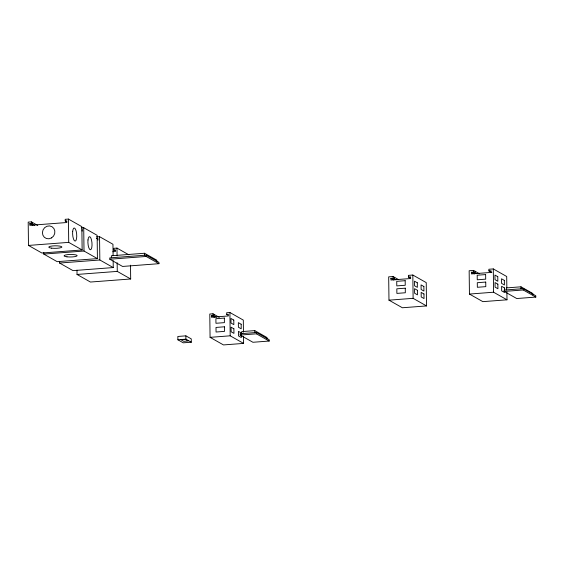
<?xml version="1.0" encoding="UTF-8"?>
<svg xmlns="http://www.w3.org/2000/svg" width="564" height="564" viewBox="0 0 564 564"><rect width="100%" height="100%" fill="white"/><g stroke="black" fill="none" stroke-linecap="round" stroke-linejoin="round"><path stroke-width="0.85" d="M37.746 225.466L31.422 221.878L28.2 222.124L28.482 245.432L41.898 253.017L82.132 249.965L81.843 226.657L68.434 219.072L65.212 219.311L65.234 220.975L66.305 221.589M65.234 220.975L66.841 220.855L66.862 222.519L29.85 225.332L29.829 223.668L31.436 223.548L34.764 225.431M81.308 227.905L83.719 227.722L97.135 235.308L97.417 258.615L57.183 261.668L43.773 254.082L43.752 252.355M96.331 236.922L99.546 236.676L112.955 244.268L113.096 255.485M96.345 238.586L97.96 238.466L97.981 240.13M28.482 245.432L68.716 242.372L82.132 249.965M128.902 254.836L116.981 248.089L113.766 248.336L113.78 250L114.859 250.606M43.773 254.082L84.008 251.029L97.417 258.615M113.78 250L115.394 249.88L115.416 251.544L112.828 251.741M156.778 261.506L156.764 260.173L144.532 253.257L111.376 255.774L111.404 257.769M146.168 255.132L109.797 257.889L109.811 259.221L122.578 266.448L158.949 263.684L158.928 262.352L146.168 255.132L146.182 256.458L158.949 263.684M59.58 261.308L59.601 263.036L99.835 259.983L113.244 267.569L113.16 260.667M109.811 259.221L146.182 256.458M113.244 267.569L73.01 270.628L59.601 263.036M76.979 270.135L77.035 274.449L117.263 271.397L130.679 278.983L130.51 265.179M130.679 278.983L90.444 282.042L77.035 274.449M398.325 279.476L393.115 276.529L388.688 276.861L388.977 300.168L402.386 307.761L426.525 305.928L426.243 282.62L412.827 275.028L408.406 275.366L408.428 277.03L409.901 277.869M479.541 273.787L473.584 270.417L469.156 270.755L469.438 294.055L482.854 301.648L506.994 299.815L506.895 292.046M506.846 287.732L506.705 276.508L493.296 268.922L488.868 269.254L488.889 270.917L491.864 272.602M408.428 277.03L410.634 276.861L410.655 278.531L390.944 280.026L390.922 278.362L393.136 278.193L396.104 279.871M488.889 270.917L491.103 270.755L491.124 272.419L471.412 273.914L471.391 272.25L473.605 272.081L476.573 273.759M532.825 294.838L532.811 293.506L520.981 286.808L506.338 287.922L506.359 289.924M523.216 288.641L504.145 290.086L504.167 291.419L516.73 298.532L535.8 297.08L535.786 295.755L523.216 288.641L523.237 289.974L535.8 297.08M388.977 300.168L413.116 298.335L426.525 305.928M469.438 294.055L493.585 292.222L506.994 299.815M504.167 291.419L523.237 289.974M219.333 317.377L213.002 313.788L209.787 314.035L210.069 337.342L223.478 344.928L243.599 343.406L243.514 336.496M243.458 332.182L243.31 320.098L229.9 312.505L226.686 312.752L226.707 314.416L227.778 315.022M226.707 314.416L228.314 314.296L228.335 315.96L211.437 317.243L211.415 315.579L213.023 315.459L216.35 317.342M185.887 335.848L177.843 336.454L177.886 339.789L183.251 342.82L191.295 342.214L191.252 338.879L185.887 335.848L185.93 339.175L191.295 342.214M267.019 338.865L266.998 337.533L254.766 330.617L241.73 331.604L241.759 333.599M256.401 332.492L240.151 333.726L240.165 335.058L252.933 342.277L269.183 341.044L269.169 339.711L256.401 332.492L256.416 333.825L269.183 341.044M177.886 339.789L185.93 339.175M210.069 337.342L230.19 335.813L243.599 343.406M240.165 335.058L256.416 333.825M471.391 272.25L474.373 273.935M390.922 278.362L393.905 280.047M211.415 315.579L214.447 317.292M29.829 223.668L32.86 225.381M520.981 286.808L521.002 288.81M493.296 268.922L493.585 292.222M475.057 271.249L475.078 272.913M473.584 270.417L473.605 272.081M412.827 275.028L413.116 298.335M394.589 277.361L394.61 279.025M393.115 276.529L393.136 278.193M254.766 330.617L254.794 332.612M229.9 312.505L230.19 335.813M214.073 314.402L214.094 316.066M213.002 313.788L213.023 315.459M144.532 253.257L144.553 255.252M116.981 248.089L117.079 255.859M117.164 262.768L117.263 271.397M99.546 236.676L99.835 259.983M83.719 227.722L84.008 251.029M82.132 229.506L82.154 231.169M68.434 219.072L68.716 242.372M32.493 222.491L32.515 224.155M31.422 221.878L31.436 223.548M405.178 280.689L396.732 281.33L396.788 285.906L405.234 285.264L405.178 280.689M485.646 274.576L477.2 275.218L477.257 279.793L485.703 279.152L485.646 274.576M405.269 288.176L396.823 288.817L396.88 293.4L405.326 292.758L405.269 288.176M485.738 282.07L477.292 282.712L477.348 287.287L485.794 286.646L485.738 282.07M224.345 318.061L215.892 318.702L215.949 323.278L224.401 322.636L224.345 318.061M224.451 326.796L216.005 327.437L216.054 332.02L224.507 331.378L224.451 326.796M185.387 339.408L180.959 339.747L183.779 341.34L188.2 341.001L185.387 339.408M497.772 276.67L494.952 275.077L495.009 279.652L497.829 281.246L497.772 276.67M504.343 280.386L501.523 278.792L501.579 283.375L504.399 284.968L504.343 280.386M497.864 284.157L495.044 282.564L495.1 287.147L497.92 288.74L497.864 284.157M504.435 287.88L501.615 286.286L501.671 290.862L504.491 292.455L504.435 287.88M417.304 282.783L414.484 281.189L414.54 285.765L417.36 287.358L417.304 282.783M423.874 286.498L421.061 284.905L421.118 289.48L423.931 291.073L423.874 286.498M417.395 290.27L414.575 288.676L414.632 293.252L417.452 294.845L417.395 290.27M423.966 293.992L421.153 292.399L421.209 296.974L424.022 298.567L423.966 293.992M233.785 320.056L230.972 318.456L231.021 323.038L233.841 324.631L233.785 320.056M241.159 324.229L238.346 322.636L238.403 327.212L241.216 328.805L241.159 324.229M233.891 328.791L231.078 327.198L231.134 331.773L233.947 333.373L233.891 328.791M241.265 332.964L238.452 331.371L238.509 335.954L241.321 337.547L241.265 332.964M87.984 239.954A6.571 2.023 85.7 0 0 90.423 249.767A6.571 2.023 85.7 0 0 91.495 239.919A6.571 2.023 85.7 0 0 87.984 239.954M66.989 256.824A6.571 1.269 -0.7 0 0 77.148 255.718A6.571 1.269 -0.7 0 0 67.624 254.632A6.571 1.269 -0.7 0 0 66.989 256.824M51.705 248.174A6.571 1.269 -0.7 0 0 61.864 247.067A6.571 1.269 -0.7 0 0 52.332 245.982A6.571 1.269 -0.7 0 0 51.705 248.174M72.693 231.296A6.571 2.023 85.7 0 0 75.132 241.117A6.571 2.023 85.7 0 0 76.21 231.268A6.571 2.023 85.7 0 0 72.693 231.296M51.543 237.909A6.571 6.126 -60.5 0 0 52.008 226.707A6.571 6.126 -60.5 0 0 42.427 232.481A6.571 6.126 -60.5 0 0 51.543 237.909"/></g></svg>
